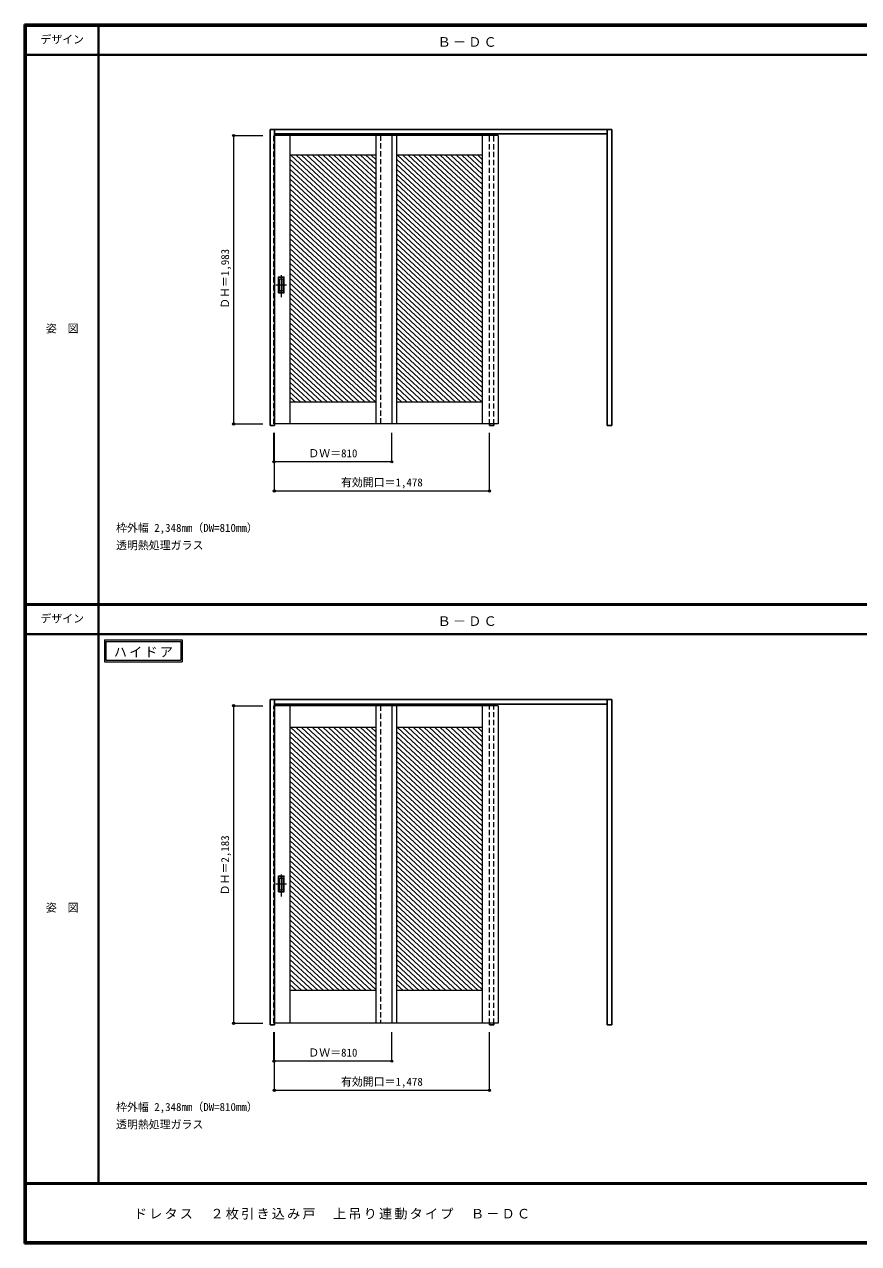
# Model space of a CAD drawing. Units: millimetres, scale not verified. Extents: x -6000 to 5700, y -4307 to 4175.
# Drawn here: x -6000 to -267, y -4205 to 4175 of the extents above; entities that cross this region are included whole.
import ezdxf
from ezdxf.enums import TextEntityAlignment as Align

# ---------------------------------------------------------------- set-up
doc = ezdxf.new("R2010")
doc.units = ezdxf.units.MM
doc.header["$LTSCALE"] = 30
doc.header["$PDMODE"] = 32
doc.header["$PDSIZE"] = 15
doc.linetypes.add('CHAIN1', pattern=[8, 5, -1, 1, -1])
doc.linetypes.add('DASHED1', pattern=[1.8, 1.2, -0.6])
for name, color, linetype, lineweight in [('0-2_扉', 7, 'Continuous', 18), ('0-4_枠', 3, 'Continuous', 25), ('0-6_引手SG', 7, 'Continuous', 18), ('0-A_文字', 7, 'Continuous', 18), ('0-B_寸法', 7, 'Continuous', 9), ('0-C_ハッチ', 4, 'Continuous', 9), ('F-1_枠', 6, 'Continuous', 40)]:
    doc.layers.add(name, color=color, linetype=linetype, lineweight=lineweight)
doc.layers.add('F-A_文字', color=7, linetype='Continuous')
doc.styles.add('ＭＳ ゴシック', font='')
doc.styles.get('ＭＳ ゴシック').set_extended_font_data('MS Gothic')

msp = doc.modelspace()

# ---------------------------------------------------------------- linework, layer by layer
at = {"layer": '0-2_扉', "color": 4, "linetype": 'DASHED1', "lineweight": 9}
for p, q in [((-4285, 3411.5), (-4282, 3411.5)), ((-4285, 1428.5), (-4285, 3411.5)), ((-3553, 3411.5), (-3553, 1428.5)), ((-4282, 1428.5), (-4285, 1428.5)), ((-4285, -507.75), (-4282, -507.75)), ((-4285, -2690.75), (-4285, -507.75)), ((-3553, -507.75), (-3553, -2690.75)), ((-4282, -2690.75), (-4285, -2690.75))]:
    msp.add_line(p, q, dxfattribs=at)
at = {"layer": '0-2_扉'}
for p, q in [((-3475, 3411.5), (-4282, 3411.5)), ((-4175, 3411.5), (-4175, 1428.5)), ((-3585, 3411.5), (-3585, 1428.5)), ((-2743, 3411.5), (-3550, 3411.5)), ((-3475, 3411.5), (-3475, 1428.5)), ((-3443, 3411.5), (-3443, 1428.5)), ((-2853, 3411.5), (-2853, 1428.5)), ((-2743, 3411.5), (-2743, 1428.5)), ((-3585, 3276.5), (-4175, 3276.5)), ((-2853, 3276.5), (-3443, 3276.5)), ((-3585, 1578.5), (-4175, 1578.5)), ((-2853, 1578.5), (-3443, 1578.5)), ((-3475, 1428.5), (-4282, 1428.5)), ((-2743, 1428.5), (-3550, 1428.5)), ((-3475, -507.75), (-4282, -507.75)), ((-4175, -507.75), (-4175, -2690.75)), ((-3585, -507.75), (-3585, -2690.75)), ((-2743, -507.75), (-3550, -507.75)), ((-3475, -507.75), (-3475, -2690.75)), ((-3443, -507.75), (-3443, -2690.75)), ((-2853, -507.75), (-2853, -2690.75)), ((-2743, -507.75), (-2743, -2690.75)), ((-3585, -657.75), (-4175, -657.75)), ((-2853, -657.75), (-3443, -657.75)), ((-3585, -2465.75), (-4175, -2465.75)), ((-2853, -2465.75), (-3443, -2465.75)), ((-3475, -2690.75), (-4282, -2690.75)), ((-2743, -2690.75), (-3550, -2690.75))]:
    msp.add_line(p, q, dxfattribs=at)
at = {"layer": '0-4_枠'}
for p, q in [((-4312, 1418), (-4312, 3453)), ((-4312, 3453), (-1964, 3453)), ((-4282, 1418), (-4282, 3453)), ((-1994, 1418), (-1994, 3453)), ((-1964, 1418), (-1964, 3453)), ((-4282, 3423), (-1994, 3423)), ((-2804, 1428.5), (-2804, 1418)), ((-2774, 1428.5), (-2774, 1418)), ((-4282, 1418), (-4312, 1418)), ((-2804, 1418), (-2774, 1418)), ((-1964, 1418), (-1994, 1418)), ((-4312, -2701.25), (-4312, -466.25)), ((-4312, -466.25), (-1964, -466.25)), ((-4282, -2701.25), (-4282, -466.25)), ((-4282, -496.25), (-1994, -496.25)), ((-1994, -2701.25), (-1994, -466.25)), ((-1964, -2701.25), (-1964, -466.25)), ((-4282, -2701.25), (-4312, -2701.25)), ((-2804, -2690.75), (-2804, -2701.25)), ((-2804, -2701.25), (-2774, -2701.25)), ((-2774, -2690.75), (-2774, -2701.25)), ((-1964, -2701.25), (-1994, -2701.25))]:
    msp.add_line(p, q, dxfattribs=at)
at = {"layer": '0-4_枠', "color": 4, "linetype": 'DASHED1', "lineweight": 9}
for p, q in [((-2804, 1426), (-2804, 3423)), ((-2774, 1426), (-2774, 3423)), ((-2804, -2693.25), (-2804, -496.25)), ((-2774, -2693.25), (-2774, -496.25))]:
    msp.add_line(p, q, dxfattribs=at)
at = {"layer": '0-6_引手SG'}
for p, q in [((-4253, 2441), (-4215, 2441)), ((-4253, 2331), (-4253, 2441)), ((-4215, 2331), (-4215, 2441)), ((-4246.5, 2425), (-4221.5, 2425)), ((-4246.5, 2347), (-4246.5, 2425)), ((-4246.5, 2347), (-4221.5, 2347)), ((-4221.5, 2347), (-4221.5, 2425)), ((-4253, 2331), (-4215, 2331)), ((-4253, -1678.25), (-4215, -1678.25)), ((-4253, -1788.25), (-4253, -1678.25)), ((-4246.5, -1694.25), (-4221.5, -1694.25)), ((-4246.5, -1772.25), (-4246.5, -1694.25)), ((-4221.5, -1772.25), (-4221.5, -1694.25)), ((-4215, -1788.25), (-4215, -1678.25)), ((-4253, -1788.25), (-4215, -1788.25)), ((-4246.5, -1772.25), (-4221.5, -1772.25))]:
    msp.add_line(p, q, dxfattribs=at)
at = {"layer": '0-6_引手SG', "linetype": 'CHAIN1'}
for p, q in [((-4234, 2300.77), (-4234, 2471.62)), ((-4272.07, 2386), (-4199.56, 2386)), ((-4234, -1818.48), (-4234, -1647.63)), ((-4272.07, -1733.25), (-4199.56, -1733.25))]:
    msp.add_line(p, q, dxfattribs=at)
at = {"layer": '0-6_引手SG', "linetype": 'DASHED1'}
for p, q in [((-4218, 2335), (-4218, 2437)), ((-4250, 2335), (-4218, 2335)), ((-4218, -1784.25), (-4218, -1682.25)), ((-4250, -1784.25), (-4218, -1784.25))]:
    msp.add_line(p, q, dxfattribs=at)
for points in [[(-4250, 2335), (-4250, 2437), (-4218, 2437)], [(-4250, -1784.25), (-4250, -1682.25), (-4218, -1682.25)]]:
    msp.add_lwpolyline(points, dxfattribs=at)
at = {"layer": '0-A_文字'}
for p, q in [((-5450, -55.5), (-5450, -205.5)), ((-5440, -65.5), (-4925.67, -65.5)), ((-4925.67, -65.5), (-4925.67, -195.5)), ((-5450, -205.5), (-4915.67, -205.5))]:
    msp.add_line(p, q, dxfattribs=at)
for points in [[(-5450, -55.5), (-4915.67, -55.5), (-4915.67, -205.5)], [(-5440, -65.5), (-5440, -195.5), (-4925.67, -195.5)]]:
    msp.add_lwpolyline(points, dxfattribs=at)
at = {"layer": '0-B_寸法', "color": 4}
for p, q in [((-4562, 3411.5), (-4562, 1428.5)), ((-4562, 3411.5), (-4362, 3411.5)), ((-4562, 1428.5), (-4362, 1428.5)), ((-4285, 1168), (-4285, 1368)), ((-4282, 968), (-4282, 1368)), ((-3475, 1168), (-3475, 1368)), ((-2804, 968), (-2804, 1368)), ((-3475, 1168), (-4285, 1168)), ((-4282, 968), (-2804, 968)), ((-4562, -507.75), (-4362, -507.75)), ((-4562, -507.75), (-4562, -2690.75)), ((-4562, -2690.75), (-4362, -2690.75)), ((-4285, -2951.25), (-4285, -2751.25)), ((-4282, -3151.25), (-4282, -2751.25)), ((-3475, -2951.25), (-3475, -2751.25)), ((-2804, -3151.25), (-2804, -2751.25)), ((-3475, -2951.25), (-4285, -2951.25)), ((-4282, -3151.25), (-2804, -3151.25))]:
    msp.add_line(p, q, dxfattribs=at)
at = {"layer": '0-B_寸法'}
for p in [(-4562, 3411.5), (-4562, 1428.5), (-4285, 1168), (-3475, 1168), (-4282, 968), (-2804, 968), (-4562, -507.75), (-4562, -2690.75), (-4285, -2951.25), (-3475, -2951.25), (-4282, -3151.25), (-2804, -3151.25)]:
    msp.add_point(p, dxfattribs=at)
at = {"layer": '0-C_ハッチ'}
for p, q in [((-4168.3, 3276.5), (-3585, 2736.41)), ((-4131.5, 3276.5), (-3585, 2770.48)), ((-4094.71, 3276.5), (-3585, 2804.55)), ((-4057.91, 3276.5), (-3585, 2838.62)), ((-4021.11, 3276.5), (-3585, 2872.69)), ((-3984.32, 3276.5), (-3585, 2906.76)), ((-3947.52, 3276.5), (-3585, 2940.84)), ((-3910.72, 3276.5), (-3585, 2974.91)), ((-3873.93, 3276.5), (-3585, 3008.98)), ((-3837.13, 3276.5), (-3585, 3043.05)), ((-3800.33, 3276.5), (-3585, 3077.12)), ((-3763.53, 3276.5), (-3585, 3111.19)), ((-3726.74, 3276.5), (-3585, 3145.26)), ((-3689.94, 3276.5), (-3585, 3179.33)), ((-3653.14, 3276.5), (-3585, 3213.4)), ((-3616.35, 3276.5), (-3585, 3247.47)), ((-3436.3, 3276.5), (-2853, 2736.41)), ((-3399.5, 3276.5), (-2853, 2770.48)), ((-3362.71, 3276.5), (-2853, 2804.55)), ((-3325.91, 3276.5), (-2853, 2838.62)), ((-3289.11, 3276.5), (-2853, 2872.69)), ((-3252.32, 3276.5), (-2853, 2906.76)), ((-3215.52, 3276.5), (-2853, 2940.84)), ((-3178.72, 3276.5), (-2853, 2974.91)), ((-3141.93, 3276.5), (-2853, 3008.98)), ((-3105.13, 3276.5), (-2853, 3043.05)), ((-3068.33, 3276.5), (-2853, 3077.12)), ((-3031.53, 3276.5), (-2853, 3111.19)), ((-2994.74, 3276.5), (-2853, 3145.26)), ((-2957.94, 3276.5), (-2853, 3179.33)), ((-2921.14, 3276.5), (-2853, 3213.4)), ((-2884.35, 3276.5), (-2853, 3247.47)), ((-4175, 3248.63), (-3585, 2702.34)), ((-4175, 3214.56), (-3585, 2668.27)), ((-3443, 3248.63), (-2853, 2702.34)), ((-3443, 3214.56), (-2853, 2668.27)), ((-4175, 3180.49), (-3585, 2634.2)), ((-4175, 3146.42), (-3585, 2600.12)), ((-4175, 3112.35), (-3585, 2566.05)), ((-3443, 3180.49), (-2853, 2634.2)), ((-3443, 3146.42), (-2853, 2600.12)), ((-3443, 3112.35), (-2853, 2566.05)), ((-4175, 3078.28), (-3585, 2531.98)), ((-4175, 3044.21), (-3585, 2497.91)), ((-3443, 3078.28), (-2853, 2531.98)), ((-3443, 3044.21), (-2853, 2497.91)), ((-4175, 3010.14), (-3585, 2463.84)), ((-4175, 2976.07), (-3585, 2429.77)), ((-4175, 2941.99), (-3585, 2395.7)), ((-3443, 3010.14), (-2853, 2463.84)), ((-3443, 2976.07), (-2853, 2429.77)), ((-3443, 2941.99), (-2853, 2395.7)), ((-4175, 2907.92), (-3585, 2361.63)), ((-4175, 2873.85), (-3585, 2327.56)), ((-3443, 2907.92), (-2853, 2361.63)), ((-3443, 2873.85), (-2853, 2327.56)), ((-4175, 2839.78), (-3585, 2293.49)), ((-4175, 2805.71), (-3585, 2259.41)), ((-4175, 2771.64), (-3585, 2225.34)), ((-3443, 2839.78), (-2853, 2293.49)), ((-3443, 2805.71), (-2853, 2259.41)), ((-3443, 2771.64), (-2853, 2225.34)), ((-4175, 2737.57), (-3585, 2191.27)), ((-4175, 2703.5), (-3585, 2157.2)), ((-3443, 2737.57), (-2853, 2191.27)), ((-3443, 2703.5), (-2853, 2157.2)), ((-4175, 2669.43), (-3585, 2123.13)), ((-4175, 2635.36), (-3585, 2089.06)), ((-4175, 2601.28), (-3585, 2054.99)), ((-3443, 2669.43), (-2853, 2123.13)), ((-3443, 2635.36), (-2853, 2089.06)), ((-3443, 2601.28), (-2853, 2054.99)), ((-4175, 2567.21), (-3585, 2020.92)), ((-4175, 2533.14), (-3585, 1986.85)), ((-3443, 2567.21), (-2853, 2020.92)), ((-3443, 2533.14), (-2853, 1986.85)), ((-4175, 2499.07), (-3585, 1952.77)), ((-4175, 2465), (-3585, 1918.7)), ((-4175, 2430.93), (-3585, 1884.63)), ((-3443, 2499.07), (-2853, 1952.77)), ((-3443, 2465), (-2853, 1918.7)), ((-3443, 2430.93), (-2853, 1884.63)), ((-4175, 2396.86), (-3585, 1850.56)), ((-4175, 2362.79), (-3585, 1816.49)), ((-3443, 2396.86), (-2853, 1850.56)), ((-3443, 2362.79), (-2853, 1816.49)), ((-4175, 2328.72), (-3585, 1782.42)), ((-4175, 2294.64), (-3585, 1748.35)), ((-3443, 2328.72), (-2853, 1782.42)), ((-3443, 2294.64), (-2853, 1748.35)), ((-4175, 2260.57), (-3585, 1714.28)), ((-4175, 2226.5), (-3585, 1680.21)), ((-4175, 2192.43), (-3585, 1646.14)), ((-3443, 2260.57), (-2853, 1714.28)), ((-3443, 2226.5), (-2853, 1680.21)), ((-3443, 2192.43), (-2853, 1646.14)), ((-4175, 2158.36), (-3585, 1612.06)), ((-4175, 2124.29), (-3585, 1577.99)), ((-3443, 2158.36), (-2853, 1612.06)), ((-3443, 2124.29), (-2853, 1577.99)), ((-4175, 2090.22), (-3622.34, 1578.5)), ((-4175, 2056.15), (-3659.14, 1578.5)), ((-4175, 2022.08), (-3695.94, 1578.5)), ((-3443, 2090.22), (-2890.34, 1578.5)), ((-3443, 2056.15), (-2927.14, 1578.5)), ((-3443, 2022.08), (-2963.94, 1578.5)), ((-4175, 1988.01), (-3732.73, 1578.5)), ((-4175, 1953.93), (-3769.53, 1578.5)), ((-3443, 1988.01), (-3000.73, 1578.5)), ((-3443, 1953.93), (-3037.53, 1578.5)), ((-4175, 1919.86), (-3806.33, 1578.5)), ((-4175, 1885.79), (-3843.13, 1578.5)), ((-4175, 1851.72), (-3879.92, 1578.5)), ((-3443, 1919.86), (-3074.33, 1578.5)), ((-3443, 1885.79), (-3111.13, 1578.5)), ((-3443, 1851.72), (-3147.92, 1578.5)), ((-4175, 1817.65), (-3916.72, 1578.5)), ((-4175, 1783.58), (-3953.52, 1578.5)), ((-3443, 1817.65), (-3184.72, 1578.5)), ((-3443, 1783.58), (-3221.52, 1578.5)), ((-4175, 1749.51), (-3990.31, 1578.5)), ((-4175, 1715.44), (-4027.11, 1578.5)), ((-4175, 1681.37), (-4063.91, 1578.5)), ((-3443, 1749.51), (-3258.31, 1578.5)), ((-3443, 1715.44), (-3295.11, 1578.5)), ((-3443, 1681.37), (-3331.91, 1578.5)), ((-4175, 1647.29), (-4100.7, 1578.5)), ((-4175, 1613.22), (-4137.5, 1578.5)), ((-3443, 1647.29), (-3368.7, 1578.5)), ((-3443, 1613.22), (-3405.5, 1578.5)), ((-4168.3, -657.75), (-3585, -1197.84)), ((-4131.5, -657.75), (-3585, -1163.77)), ((-4094.71, -657.75), (-3585, -1129.7)), ((-4057.91, -657.75), (-3585, -1095.63)), ((-4021.11, -657.75), (-3585, -1061.56)), ((-3984.32, -657.75), (-3585, -1027.49)), ((-3947.52, -657.75), (-3585, -993.41)), ((-3910.72, -657.75), (-3585, -959.34)), ((-3873.93, -657.75), (-3585, -925.27)), ((-3837.13, -657.75), (-3585, -891.2)), ((-3800.33, -657.75), (-3585, -857.13)), ((-3763.53, -657.75), (-3585, -823.06)), ((-3726.74, -657.75), (-3585, -788.99)), ((-3689.94, -657.75), (-3585, -754.92)), ((-3653.14, -657.75), (-3585, -720.85)), ((-3616.35, -657.75), (-3585, -686.78)), ((-3436.3, -657.75), (-2853, -1197.84)), ((-3399.5, -657.75), (-2853, -1163.77)), ((-3362.71, -657.75), (-2853, -1129.7)), ((-3325.91, -657.75), (-2853, -1095.63)), ((-3289.11, -657.75), (-2853, -1061.56)), ((-3252.32, -657.75), (-2853, -1027.49)), ((-3215.52, -657.75), (-2853, -993.41)), ((-3178.72, -657.75), (-2853, -959.34)), ((-3141.93, -657.75), (-2853, -925.27)), ((-3105.13, -657.75), (-2853, -891.2)), ((-3068.33, -657.75), (-2853, -857.13)), ((-3031.53, -657.75), (-2853, -823.06)), ((-2994.74, -657.75), (-2853, -788.99)), ((-2957.94, -657.75), (-2853, -754.92)), ((-2921.14, -657.75), (-2853, -720.85)), ((-2884.35, -657.75), (-2853, -686.78)), ((-4175, -685.62), (-3585, -1231.91)), ((-4175, -719.69), (-3585, -1265.98)), ((-4175, -753.76), (-3585, -1300.05)), ((-3443, -685.62), (-2853, -1231.91)), ((-3443, -719.69), (-2853, -1265.98)), ((-3443, -753.76), (-2853, -1300.05)), ((-4175, -787.83), (-3585, -1334.13)), ((-4175, -821.9), (-3585, -1368.2)), ((-3443, -787.83), (-2853, -1334.13)), ((-3443, -821.9), (-2853, -1368.2)), ((-4175, -855.97), (-3585, -1402.27)), ((-4175, -890.04), (-3585, -1436.34)), ((-3443, -855.97), (-2853, -1402.27)), ((-3443, -890.04), (-2853, -1436.34)), ((-4175, -924.11), (-3585, -1470.41)), ((-4175, -958.18), (-3585, -1504.48)), ((-4175, -992.26), (-3585, -1538.55)), ((-3443, -924.11), (-2853, -1470.41)), ((-3443, -958.18), (-2853, -1504.48)), ((-3443, -992.26), (-2853, -1538.55)), ((-4175, -1026.33), (-3585, -1572.62)), ((-4175, -1060.4), (-3585, -1606.69)), ((-3443, -1026.33), (-2853, -1572.62)), ((-3443, -1060.4), (-2853, -1606.69)), ((-4175, -1094.47), (-3585, -1640.77)), ((-4175, -1128.54), (-3585, -1674.84)), ((-4175, -1162.61), (-3585, -1708.91)), ((-3443, -1094.47), (-2853, -1640.77)), ((-3443, -1128.54), (-2853, -1674.84)), ((-3443, -1162.61), (-2853, -1708.91)), ((-4175, -1196.68), (-3585, -1742.98)), ((-4175, -1230.75), (-3585, -1777.05)), ((-3443, -1196.68), (-2853, -1742.98)), ((-3443, -1230.75), (-2853, -1777.05)), ((-4175, -1264.82), (-3585, -1811.12)), ((-4175, -1298.9), (-3585, -1845.19)), ((-4175, -1332.97), (-3585, -1879.26)), ((-3443, -1264.82), (-2853, -1811.12)), ((-3443, -1298.9), (-2853, -1845.19)), ((-3443, -1332.97), (-2853, -1879.26)), ((-4175, -1367.04), (-3585, -1913.33)), ((-4175, -1401.11), (-3585, -1947.4)), ((-3443, -1367.04), (-2853, -1913.33)), ((-3443, -1401.11), (-2853, -1947.4)), ((-4175, -1435.18), (-3585, -1981.48)), ((-4175, -1469.25), (-3585, -2015.55)), ((-4175, -1503.32), (-3585, -2049.62)), ((-3443, -1435.18), (-2853, -1981.48)), ((-3443, -1469.25), (-2853, -2015.55)), ((-3443, -1503.32), (-2853, -2049.62)), ((-4175, -1537.39), (-3585, -2083.69)), ((-4175, -1571.46), (-3585, -2117.76)), ((-3443, -1537.39), (-2853, -2083.69)), ((-3443, -1571.46), (-2853, -2117.76)), ((-4175, -1605.53), (-3585, -2151.83)), ((-4175, -1639.61), (-3585, -2185.9)), ((-4175, -1673.68), (-3585, -2219.97)), ((-3443, -1605.53), (-2853, -2151.83)), ((-3443, -1639.61), (-2853, -2185.9)), ((-3443, -1673.68), (-2853, -2219.97)), ((-4175, -1707.75), (-3585, -2254.04)), ((-4175, -1741.82), (-3585, -2288.12)), ((-3443, -1707.75), (-2853, -2254.04)), ((-3443, -1741.82), (-2853, -2288.12)), ((-4175, -1775.89), (-3585, -2322.19)), ((-4175, -1809.96), (-3585, -2356.26)), ((-3443, -1775.89), (-2853, -2322.19)), ((-3443, -1809.96), (-2853, -2356.26)), ((-4175, -1844.03), (-3585, -2390.33)), ((-4175, -1878.1), (-3585, -2424.4)), ((-4175, -1912.17), (-3585, -2458.47)), ((-3443, -1844.03), (-2853, -2390.33)), ((-3443, -1878.1), (-2853, -2424.4)), ((-3443, -1912.17), (-2853, -2458.47)), ((-4175, -1946.25), (-3613.93, -2465.75)), ((-4175, -1980.32), (-3650.73, -2465.75)), ((-3443, -1946.25), (-2881.93, -2465.75)), ((-3443, -1980.32), (-2918.73, -2465.75)), ((-4175, -2014.39), (-3687.53, -2465.75)), ((-4175, -2048.46), (-3724.33, -2465.75)), ((-4175, -2082.53), (-3761.12, -2465.75)), ((-3443, -2014.39), (-2955.53, -2465.75)), ((-3443, -2048.46), (-2992.33, -2465.75)), ((-3443, -2082.53), (-3029.12, -2465.75)), ((-4175, -2116.6), (-3797.92, -2465.75)), ((-4175, -2150.67), (-3834.72, -2465.75)), ((-3443, -2116.6), (-3065.92, -2465.75)), ((-3443, -2150.67), (-3102.72, -2465.75)), ((-4175, -2184.74), (-3871.51, -2465.75)), ((-4175, -2218.81), (-3908.31, -2465.75)), ((-4175, -2252.88), (-3945.11, -2465.75)), ((-3443, -2184.74), (-3139.51, -2465.75)), ((-3443, -2218.81), (-3176.31, -2465.75)), ((-3443, -2252.88), (-3213.11, -2465.75)), ((-4175, -2286.96), (-3981.9, -2465.75)), ((-4175, -2321.03), (-4018.7, -2465.75)), ((-3443, -2286.96), (-3249.9, -2465.75)), ((-3443, -2321.03), (-3286.7, -2465.75)), ((-4175, -2355.1), (-4055.5, -2465.75)), ((-4175, -2389.17), (-4092.29, -2465.75)), ((-4175, -2423.24), (-4129.09, -2465.75)), ((-3443, -2355.1), (-3323.5, -2465.75)), ((-3443, -2389.17), (-3360.29, -2465.75)), ((-3443, -2423.24), (-3397.09, -2465.75))]:
    msp.add_line(p, q, dxfattribs=at)
at = {"layer": 'F-1_枠'}
for p, q in [((-6000, 4175), (5700, 4175)), ((-6000, 4175), (-6000, -4205)), ((-6000, 4170), (5700, 4170)), ((-6000, 4165), (5700, 4165)), ((-5995, 4175), (-5995, -4205)), ((-5990, 4175), (-5990, -4205)), ((-5490, 4175), (-5490, -3790)), ((-6000, 3965), (5700, 3965)), ((-6000, 190.5), (5700, 190.5)), ((-6000, 187.5), (5700, 187.5)), ((-6000, 184.5), (5700, 184.5)), ((-6000, -15.5), (5700, -15.5)), ((5700, -3790), (-6000, -3790)), ((5700, -3795), (-6000, -3795)), ((5700, -4195), (-6000, -4195)), ((5700, -4200), (-6000, -4200)), ((5700, -4205), (-6000, -4205))]:
    msp.add_line(p, q, dxfattribs=at)

# ---------------------------------------------------------------- texts
at = {"layer": '0-A_文字', "style": 'ＭＳ ゴシック'}
for s, p in [('枠外幅 2,348mm（DW=810mm）', (-5370, 670.5)), ('透明熱処理ガラス', (-5370, 550.5)), ('枠外幅 2,348mm（DW=810mm）', (-5370, -3310)), ('透明熱処理ガラス', (-5370, -3430))]:
    msp.add_text(s, height=54.99, dxfattribs=at).set_placement(p, align=Align.BOTTOM_LEFT)
at = {"layer": '0-A_文字', "char_height": 65.98, "attachment_point": 7, "style": 'ＭＳ ゴシック'}
for s, insert in [('\\T1.17;Ｂ－ＤＣ', (-3160, 4020)), ('\\T1.17;Ｂ－ＤＣ', (-3160, 39.5)), ('\\T1.17;ハイドア', (-5385.34, -175.5))]:
    msp.add_mtext(s, dxfattribs=dict(at, insert=insert))
at = {"layer": '0-B_寸法', "style": 'ＭＳ ゴシック'}
for s, p in [('ＤＨ＝1,983', (-4577, 2219.75)), ('ＤＨ＝2,183', (-4577, -1811.25))]:
    msp.add_text(s, height=54.99, rotation=90, dxfattribs=at).set_placement(p, align=Align.BOTTOM_LEFT)
for s, p in [('ＤＷ＝810', (-4048.75, 1183)), ('有効開口＝1,478', (-3824.25, 983)), ('ＤＷ＝810', (-4048.75, -2936.25)), ('有効開口＝1,478', (-3824.25, -3136.25))]:
    msp.add_text(s, height=54.99, dxfattribs=at).set_placement(p, align=Align.BOTTOM_LEFT)
at = {"layer": 'F-A_文字', "style": 'ＭＳ ゴシック'}
for s, p in [('デザイン', (-5890, 4027.5)), ('姿\u3000図', (-5852.5, 2040.25)), ('デザイン', (-5890, 47)), ('姿\u3000図', (-5852.5, -1940.25))]:
    msp.add_text(s, height=54.99, dxfattribs=at).set_placement(p, align=Align.BOTTOM_LEFT)
at = {"layer": 'F-A_文字', "insert": (-5247.55, -4040), "char_height": 65.98, "attachment_point": 7, "style": 'ＭＳ ゴシック'}
msp.add_mtext('\\T1.17;ドレタス\u3000２枚引き込み戸\u3000上吊り連動タイプ\u3000Ｂ－ＤＣ', dxfattribs=at)

doc.saveas('drawing.dxf')
